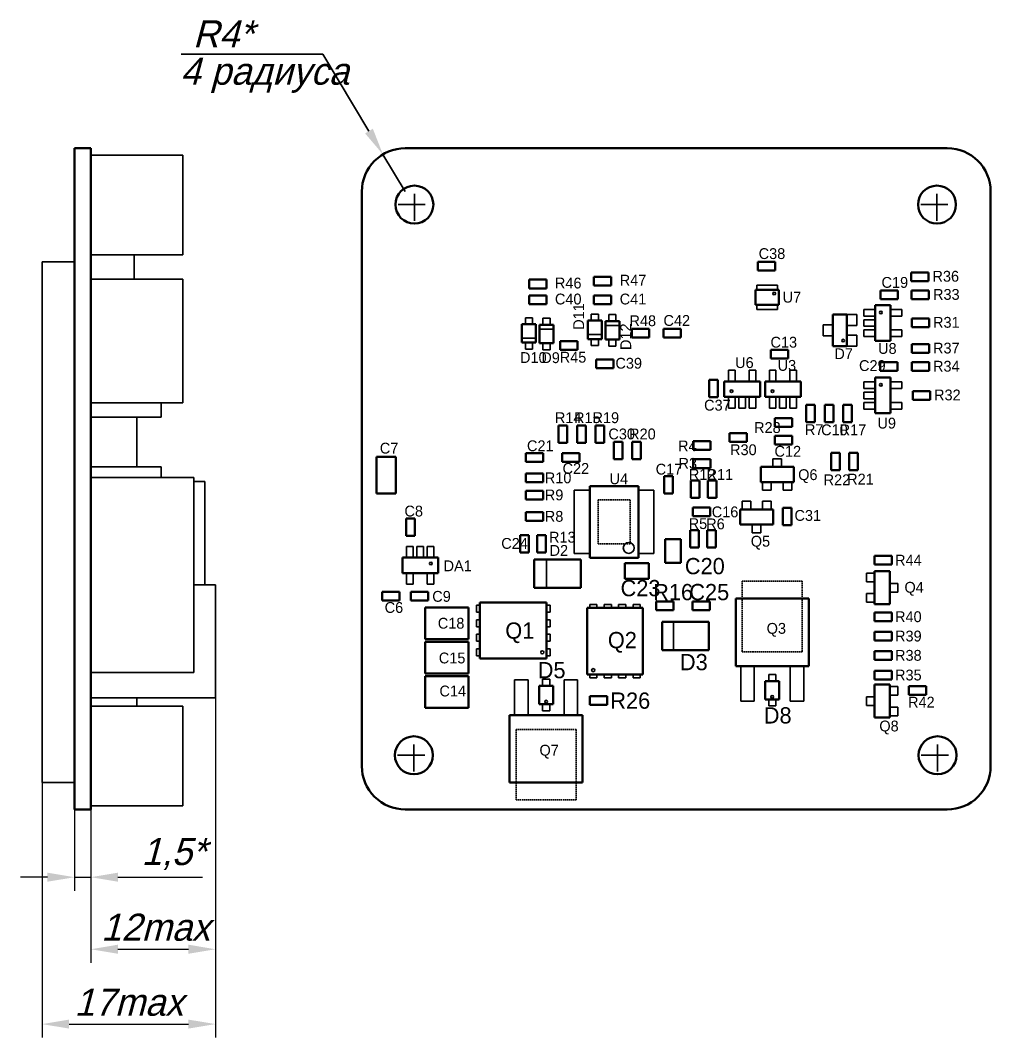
# Model space of a CAD drawing. Extents: x 23088 to 26685, y -1277 to -208.
# Drawn here: x 26051 to 26230, y -401.4 to -213.7 of the extents above; entities that cross this region are included whole.
import ezdxf

# ---------------------------------------------------------------- set-up
doc = ezdxf.new("R2010")
doc.units = 0
doc.header["$MEASUREMENT"] = 0
doc.linetypes.add('CNTR_ECKD_1', pattern=[7.5, 5, -1, 0.5, -1])
doc.linetypes.add('DASHED2', pattern=[0.375, 0.25, -0.125])
doc.layers.get('0').update_dxf_attribs({"linetype": 'CONTINUOUS', "lineweight": 50})
doc.layers.get('Defpoints').update_dxf_attribs({"color": 8, "linetype": 'CONTINUOUS'})
doc.layers.add('CENTER', color=2, linetype='CNTR_ECKD_1', lineweight=35)
doc.layers.add('DIM', color=1, linetype='CONTINUOUS', lineweight=35)
doc.layers.add('TEXT', color=1, linetype='CONTINUOUS')
doc.styles.add('ECKD', font='ec5cdwin.shx', dxfattribs={"oblique": 15})
doc.styles.get("Standard").update_dxf_attribs({"font": 'ec5cdwin.shx'})
doc.dimstyles.new('05', dxfattribs={"dimtxt": 5, "dimasz": 5, "dimexe": 2.5, "dimexo": 0, "dimgap": 1.5, "dimtad": 1, "dimtoh": 1, "dimlfac": 0.5, "dimtxsty": 'ECKD', "dimcen": -3, "dimdle": 1.25, "dimclrd": 256, "dimclre": 256, "dimclrt": 256, "dimaunit": 1, "dimadec": 0, "dimazin": 0, "dimtfac": 0.45, "dimtmove": 0, "dimatfit": 2, "dimfxl": 1, "dimtvp": 0.9, "dimtolj": 1, "dimtzin": 12, "dimarcsym": 1})
doc.dimstyles.new('05_STAR', dxfattribs={"dimtxt": 5, "dimasz": 5, "dimexe": 2.5, "dimexo": 0, "dimgap": 1.5, "dimtad": 1, "dimtoh": 1, "dimlfac": 0.5, "dimtxsty": 'ECKD', "dimcen": -3, "dimdle": 1.25, "dimclrd": 256, "dimclre": 256, "dimclrt": 256, "dimaunit": 1, "dimadec": 0, "dimazin": 0, "dimtfac": 0.45, "dimtmove": 0, "dimatfit": 2, "dimfxl": 1, "dimtvp": 0.9, "dimtolj": 1, "dimtzin": 12, "dimarcsym": 0})

# ---------------------------------------------------------------- blocks, each defined once
blk = doc.blocks.new('*D430')
at = {"layer": 'Defpoints', "color": 0, "transparency": 16777216}
for p in [(26087.05, -338.67), (26055.05, -354.34), (26087.05, -398.89)]:
    blk.add_point(p, dxfattribs=at)
at = {"layer": 'DIM', "lineweight": -2, "transparency": 16777216}
for p, q in [((26087.05, -338.67), (26087.05, -401.39)), ((26055.05, -354.34), (26055.05, -401.39)), ((26060.05, -398.89), (26082.05, -398.89))]:
    blk.add_line(p, q, dxfattribs=at)
at = {"layer": 'DIM', "transparency": 16777216}
for points in [[(26060.05, -398.06), (26060.05, -399.72), (26055.05, -398.89)], [(26082.05, -398.06), (26082.05, -399.72), (26087.05, -398.89)]]:
    blk.add_solid(points, dxfattribs=at)
at = {"layer": 'DIM', "transparency": 16777216, "insert": (26071.05, -394.89), "char_height": 5, "attachment_point": 5, "style": 'ECKD'}
blk.add_mtext('\\A1;17max', dxfattribs=at)
blk = doc.blocks.new('*D431')
at = {"layer": 'Defpoints', "color": 0, "transparency": 16777216}
for p in [(26061.05, -359.29), (26064.05, -359.29), (26064.05, -371.79)]:
    blk.add_point(p, dxfattribs=at)
at = {"layer": 'DIM', "lineweight": -2, "transparency": 16777216}
for p, q in [((26061.05, -359.29), (26061.05, -374.29)), ((26064.05, -359.29), (26064.05, -374.29)), ((26056.05, -371.79), (26051.05, -371.79)), ((26061.05, -371.79), (26064.05, -371.79)), ((26069.05, -371.79), (26084.64, -371.79))]:
    blk.add_line(p, q, dxfattribs=at)
at = {"layer": 'DIM', "transparency": 16777216}
for points in [[(26056.05, -370.95), (26056.05, -372.62), (26061.05, -371.79)], [(26069.05, -370.95), (26069.05, -372.62), (26064.05, -371.79)]]:
    blk.add_solid(points, dxfattribs=at)
at = {"layer": 'DIM', "transparency": 16777216, "insert": (26079.34, -367.52), "char_height": 5, "attachment_point": 5, "style": 'ECKD'}
blk.add_mtext('\\A1;1,5*', dxfattribs=at)
blk = doc.blocks.new('*D432')
at = {"layer": 'Defpoints', "color": 0, "transparency": 16777216}
for p in [(26087.05, -338.67), (26064.05, -359.29), (26087.05, -385.08)]:
    blk.add_point(p, dxfattribs=at)
at = {"layer": 'DIM', "lineweight": -2, "transparency": 16777216}
for p, q in [((26087.05, -338.67), (26087.05, -387.58)), ((26064.05, -359.29), (26064.05, -387.58)), ((26069.05, -385.08), (26082.05, -385.08))]:
    blk.add_line(p, q, dxfattribs=at)
at = {"layer": 'DIM', "transparency": 16777216}
for points in [[(26069.05, -384.24), (26069.05, -385.91), (26064.05, -385.08)], [(26082.05, -384.24), (26082.05, -385.91), (26087.05, -385.08)]]:
    blk.add_solid(points, dxfattribs=at)
at = {"layer": 'DIM', "transparency": 16777216, "insert": (26075.98, -381.05), "char_height": 5, "attachment_point": 5, "style": 'ECKD'}
blk.add_mtext('\\A1;12max', dxfattribs=at)

msp = doc.modelspace()

# ---------------------------------------------------------------- linework, layer by layer
at = {"color": 2}
for p, q in [((26061.046, -237.293), (26064.046, -237.293)), ((26061.046, -359.293), (26061.046, -237.293)), ((26064.046, -237.293), (26064.046, -359.293)), ((26222.033, -237.293), (26122.033, -237.293)), ((26114.033, -351.293), (26114.033, -245.293)), ((26230.03, -351.297), (26230.029, -245.29)), ((26187.064, -259.829), (26187.064, -258.229)), ((26190.264, -258.229), (26187.064, -258.229)), ((26190.264, -259.829), (26190.264, -258.229)), ((26190.264, -259.829), (26187.064, -259.829)), ((26215.383, -261.793), (26215.383, -260.193)), ((26218.583, -260.193), (26215.383, -260.193)), ((26218.583, -261.793), (26218.583, -260.193)), ((26144.899, -263.143), (26144.899, -261.543)), ((26148.099, -261.543), (26144.899, -261.543)), ((26148.099, -263.143), (26148.099, -261.543)), ((26156.851, -262.611), (26156.851, -261.011)), ((26160.051, -261.011), (26156.851, -261.011)), ((26160.051, -262.611), (26156.851, -262.611)), ((26160.051, -262.611), (26160.051, -261.011)), ((26218.583, -261.793), (26215.383, -261.793)), ((26148.099, -263.143), (26144.899, -263.143)), ((26144.899, -266.094), (26144.899, -264.494)), ((26148.099, -264.494), (26144.899, -264.494)), ((26148.099, -266.094), (26148.099, -264.494)), ((26156.847, -266.092), (26156.847, -264.492)), ((26160.047, -264.492), (26156.847, -264.492)), ((26160.047, -266.092), (26160.047, -264.492)), ((26186.662, -266.202), (26186.662, -263.402)), ((26190.962, -263.402), (26186.662, -263.402)), ((26190.962, -266.202), (26190.962, -263.402)), ((26209.731, -265.143), (26209.731, -263.543)), ((26212.931, -263.543), (26209.731, -263.543)), ((26212.931, -265.143), (26212.931, -263.543)), ((26215.433, -265.143), (26215.433, -263.543)), ((26218.633, -263.543), (26215.433, -263.543)), ((26218.633, -265.143), (26218.633, -263.543)), ((26148.099, -266.094), (26144.899, -266.094)), ((26160.047, -266.092), (26156.847, -266.092)), ((26190.962, -266.202), (26186.662, -266.202)), ((26208.72, -266.235), (26208.72, -272.839)), ((26211.574, -266.235), (26208.72, -266.235)), ((26212.931, -265.143), (26209.731, -265.143)), ((26211.574, -266.235), (26211.574, -272.839)), ((26218.633, -265.143), (26215.433, -265.143)), ((26200.929, -273.813), (26200.929, -267.973)), ((26203.529, -267.973), (26200.929, -267.973)), ((26203.529, -273.813), (26203.529, -267.973)), ((26146.152, -269.766), (26143.552, -269.766)), ((26143.552, -273.166), (26143.552, -269.766)), ((26146.152, -273.166), (26146.152, -269.766)), ((26146.152, -273.166), (26146.152, -269.766)), ((26149.399, -269.866), (26146.799, -269.866)), ((26146.799, -273.266), (26146.799, -269.866)), ((26146.799, -273.266), (26146.799, -269.866)), ((26149.399, -273.266), (26149.399, -269.866)), ((26158.316, -269.093), (26155.716, -269.093)), ((26155.716, -272.493), (26155.716, -269.093)), ((26158.316, -272.493), (26158.316, -269.093)), ((26158.316, -272.493), (26158.316, -269.093)), ((26161.563, -269.193), (26158.963, -269.193)), ((26158.963, -272.593), (26158.963, -269.193)), ((26158.963, -272.593), (26158.963, -269.193)), ((26161.563, -272.593), (26161.563, -269.193)), ((26215.483, -270.293), (26215.483, -268.693)), ((26218.683, -268.693), (26215.483, -268.693)), ((26218.683, -270.293), (26218.683, -268.693)), ((26163.813, -272.237), (26163.813, -270.637)), ((26167.013, -270.637), (26163.813, -270.637)), ((26167.013, -272.237), (26167.013, -270.637)), ((26169.681, -272.237), (26169.681, -270.637)), ((26172.881, -270.637), (26169.681, -270.637)), ((26172.881, -272.237), (26172.881, -270.637)), ((26218.683, -270.293), (26215.483, -270.293)), ((26146.152, -273.166), (26143.552, -273.166)), ((26149.399, -273.266), (26146.799, -273.266)), ((26150.621, -274.476), (26150.621, -272.876)), ((26153.821, -272.876), (26150.621, -272.876)), ((26153.821, -274.476), (26153.821, -272.876)), ((26158.316, -272.493), (26155.716, -272.493)), ((26161.563, -272.593), (26158.963, -272.593)), ((26167.013, -272.237), (26163.813, -272.237)), ((26172.881, -272.237), (26169.681, -272.237)), ((26203.529, -273.813), (26200.929, -273.813)), ((26211.574, -272.839), (26208.72, -272.839)), ((26215.483, -275.043), (26215.483, -273.443)), ((26218.683, -273.443), (26215.483, -273.443)), ((26218.683, -275.043), (26218.683, -273.443)), ((26153.821, -274.476), (26150.621, -274.476)), ((26189.475, -276.094), (26189.475, -274.494)), ((26192.676, -274.494), (26189.475, -274.494)), ((26192.676, -276.094), (26192.676, -274.494)), ((26218.683, -275.043), (26215.483, -275.043)), ((26157.285, -277.878), (26157.285, -276.278)), ((26160.485, -276.278), (26157.285, -276.278)), ((26160.485, -277.878), (26160.485, -276.278)), ((26192.676, -276.094), (26189.475, -276.094)), ((26209.631, -278.393), (26209.631, -276.793)), ((26212.831, -276.793), (26209.631, -276.793)), ((26212.831, -278.393), (26212.831, -276.793)), ((26215.483, -278.393), (26215.483, -276.793)), ((26218.683, -276.793), (26215.483, -276.793)), ((26218.683, -278.393), (26218.683, -276.793)), ((26160.485, -277.878), (26157.285, -277.878)), ((26208.72, -279.591), (26208.72, -286.196)), ((26211.574, -279.591), (26208.72, -279.591)), ((26212.831, -278.393), (26209.631, -278.393)), ((26211.574, -279.591), (26211.574, -286.196)), ((26218.683, -278.393), (26215.483, -278.393)), ((26178.133, -283.245), (26178.133, -280.045)), ((26178.133, -280.045), (26179.733, -280.045)), ((26179.733, -283.245), (26179.733, -280.045)), ((26180.881, -280.317), (26187.485, -280.317)), ((26180.881, -280.317), (26180.881, -283.17)), ((26187.485, -280.317), (26187.485, -283.17)), ((26188.416, -280.317), (26195.021, -280.317)), ((26188.416, -280.317), (26188.416, -283.17)), ((26195.021, -280.317), (26195.021, -283.17)), ((26178.133, -283.245), (26179.733, -283.245)), ((26180.881, -283.17), (26187.485, -283.17)), ((26188.416, -283.17), (26195.021, -283.17)), ((26215.675, -283.693), (26215.675, -282.093)), ((26218.875, -282.093), (26215.675, -282.093)), ((26218.875, -283.693), (26218.875, -282.093)), ((26196.018, -287.832), (26196.018, -284.632)), ((26196.018, -284.632), (26197.618, -284.632)), ((26197.618, -287.832), (26197.618, -284.632)), ((26199.429, -287.832), (26199.429, -284.632)), ((26199.429, -284.632), (26201.029, -284.632)), ((26201.029, -287.832), (26201.029, -284.632)), ((26202.846, -287.832), (26202.846, -284.632)), ((26202.846, -284.632), (26204.446, -284.632)), ((26204.446, -287.832), (26204.446, -284.632)), ((26218.875, -283.693), (26215.675, -283.693)), ((26190.238, -288.672), (26190.238, -287.072)), ((26193.438, -287.072), (26190.238, -287.072)), ((26193.438, -288.672), (26193.438, -287.072)), ((26211.574, -286.196), (26208.72, -286.196)), ((26150.335, -291.642), (26150.335, -288.442)), ((26150.335, -288.442), (26151.935, -288.442)), ((26151.935, -291.642), (26151.935, -288.442)), ((26153.742, -291.642), (26153.742, -288.442)), ((26153.742, -288.442), (26155.342, -288.442)), ((26155.342, -291.642), (26155.342, -288.442)), ((26157.149, -291.642), (26157.149, -288.442)), ((26157.149, -288.442), (26158.749, -288.442)), ((26158.749, -291.642), (26158.749, -288.442)), ((26193.438, -288.672), (26190.238, -288.672)), ((26196.018, -287.832), (26197.618, -287.832)), ((26199.429, -287.832), (26201.029, -287.832)), ((26202.846, -287.832), (26204.446, -287.832)), ((26181.835, -291.488), (26181.835, -289.888)), ((26185.035, -289.888), (26181.835, -289.888)), ((26185.035, -291.488), (26185.035, -289.888)), ((26190.238, -291.984), (26190.238, -290.384)), ((26193.438, -290.384), (26190.238, -290.384)), ((26193.438, -291.984), (26193.438, -290.384)), ((26150.335, -291.642), (26151.935, -291.642)), ((26153.742, -291.642), (26155.342, -291.642)), ((26157.149, -291.642), (26158.749, -291.642)), ((26160.496, -294.643), (26160.496, -291.443)), ((26160.496, -291.443), (26162.096, -291.443)), ((26162.096, -294.643), (26162.096, -291.443)), ((26163.903, -294.643), (26163.903, -291.443)), ((26163.903, -291.443), (26165.503, -291.443)), ((26165.503, -294.643), (26165.503, -291.443)), ((26175.182, -292.943), (26175.182, -291.343)), ((26178.382, -291.343), (26175.182, -291.343)), ((26178.382, -292.943), (26178.382, -291.343)), ((26185.035, -291.488), (26181.835, -291.488)), ((26193.438, -291.984), (26190.238, -291.984)), ((26116.733, -301.014), (26116.733, -294.214)), ((26120.333, -294.214), (26116.733, -294.214)), ((26120.333, -301.014), (26120.333, -294.214)), ((26144.293, -295.172), (26144.293, -293.572)), ((26147.493, -293.572), (26144.293, -293.572)), ((26147.493, -295.172), (26147.493, -293.572)), ((26150.973, -295.172), (26150.973, -293.572)), ((26154.173, -293.572), (26150.973, -293.572)), ((26154.173, -295.172), (26154.173, -293.572)), ((26160.496, -294.643), (26162.096, -294.643)), ((26163.903, -294.643), (26165.503, -294.643)), ((26178.382, -292.943), (26175.182, -292.943)), ((26200.585, -296.695), (26200.585, -293.495)), ((26200.585, -293.495), (26202.185, -293.495)), ((26202.185, -296.695), (26202.185, -293.495)), ((26203.933, -296.695), (26203.933, -293.495)), ((26203.933, -293.495), (26205.533, -293.495)), ((26205.533, -296.695), (26205.533, -293.495)), ((26147.493, -295.172), (26144.293, -295.172)), ((26154.173, -295.172), (26150.973, -295.172)), ((26175.182, -296.291), (26175.182, -294.691)), ((26178.382, -294.691), (26175.182, -294.691)), ((26178.382, -296.291), (26175.182, -296.291)), ((26178.382, -296.291), (26178.382, -294.691)), ((26187.617, -296.091), (26193.697, -296.091)), ((26187.617, -298.891), (26187.617, -296.091)), ((26193.697, -298.891), (26193.697, -296.091)), ((26144.293, -298.923), (26144.293, -297.323)), ((26147.493, -297.323), (26144.293, -297.323)), ((26147.493, -298.923), (26147.493, -297.323)), ((26169.825, -301.006), (26169.825, -297.806)), ((26169.825, -297.806), (26171.425, -297.806)), ((26171.425, -301.006), (26171.425, -297.806)), ((26200.585, -296.695), (26202.185, -296.695)), ((26203.933, -296.695), (26205.533, -296.695)), ((26147.493, -298.923), (26144.293, -298.923)), ((26156.066, -312.843), (26156.066, -299.643)), ((26165.066, -299.643), (26156.066, -299.643)), ((26165.066, -312.843), (26165.066, -299.643)), ((26174.719, -301.808), (26174.719, -298.608)), ((26174.719, -298.608), (26176.319, -298.608)), ((26176.319, -301.808), (26176.319, -298.608)), ((26177.87, -301.808), (26177.87, -298.608)), ((26177.87, -298.608), (26179.47, -298.608)), ((26179.47, -301.808), (26179.47, -298.608)), ((26187.617, -298.891), (26193.697, -298.891)), ((26120.333, -301.014), (26116.733, -301.014)), ((26144.293, -302.076), (26144.293, -300.476)), ((26147.493, -300.476), (26144.293, -300.476)), ((26147.493, -302.076), (26144.293, -302.076)), ((26147.493, -302.076), (26147.493, -300.476)), ((26169.825, -301.006), (26171.425, -301.006)), ((26174.719, -301.808), (26176.319, -301.808)), ((26177.87, -301.808), (26179.47, -301.808)), ((26175.086, -305.202), (26175.086, -303.602)), ((26178.286, -303.602), (26175.086, -303.602)), ((26178.286, -305.202), (26178.286, -303.602)), ((26189.903, -303.926), (26183.823, -303.926)), ((26183.823, -303.926), (26183.823, -306.726)), ((26189.903, -303.926), (26189.903, -306.726)), ((26191.684, -306.836), (26191.684, -303.636)), ((26191.684, -303.636), (26193.284, -303.636)), ((26193.284, -306.836), (26193.284, -303.636)), ((26122.193, -308.778), (26122.193, -305.578)), ((26122.193, -305.578), (26123.793, -305.578)), ((26123.793, -308.778), (26123.793, -305.578)), ((26144.293, -306.029), (26144.293, -304.429)), ((26147.493, -304.429), (26144.293, -304.429)), ((26147.493, -306.029), (26147.493, -304.429)), ((26178.286, -305.202), (26175.086, -305.202)), ((26147.493, -306.029), (26144.293, -306.029)), ((26174.583, -310.956), (26174.583, -307.756)), ((26174.583, -307.756), (26176.183, -307.756)), ((26176.183, -310.956), (26176.183, -307.756)), ((26177.734, -310.956), (26177.734, -307.756)), ((26177.734, -307.756), (26179.334, -307.756)), ((26179.334, -310.956), (26179.334, -307.756)), ((26189.903, -306.726), (26183.823, -306.726)), ((26191.684, -306.836), (26193.284, -306.836)), ((26122.193, -308.778), (26123.793, -308.778)), ((26143.233, -311.892), (26143.233, -308.692)), ((26143.233, -308.692), (26144.833, -308.692)), ((26144.833, -311.892), (26144.833, -308.692)), ((26146.384, -311.892), (26146.384, -308.692)), ((26146.384, -308.692), (26147.984, -308.692)), ((26147.984, -311.892), (26147.984, -308.692)), ((26169.98, -313.795), (26169.98, -309.395)), ((26172.88, -309.395), (26169.98, -309.395)), ((26172.88, -313.795), (26172.88, -309.395)), ((26174.583, -310.956), (26176.183, -310.956)), ((26177.734, -310.956), (26179.334, -310.956)), ((26128.112, -312.829), (26121.508, -312.829)), ((26121.508, -315.683), (26121.508, -312.829)), ((26128.112, -315.683), (26128.112, -312.829)), ((26143.233, -311.892), (26144.833, -311.892)), ((26145.817, -318.393), (26145.817, -313.193)), ((26154.457, -313.193), (26145.817, -313.193)), ((26146.384, -311.892), (26147.984, -311.892)), ((26154.457, -318.393), (26154.457, -313.193)), ((26165.066, -312.843), (26156.066, -312.843)), ((26208.579, -314.093), (26208.579, -312.493)), ((26211.779, -312.493), (26208.579, -312.493)), ((26211.779, -314.093), (26211.779, -312.493)), ((26166.975, -313.843), (26162.575, -313.843)), ((26162.575, -316.743), (26162.575, -313.843)), ((26166.975, -316.743), (26166.975, -313.843)), ((26172.88, -313.795), (26169.98, -313.795)), ((26211.779, -314.093), (26208.579, -314.093)), ((26128.112, -315.683), (26121.508, -315.683)), ((26166.975, -316.743), (26162.575, -316.743)), ((26208.633, -315.333), (26208.633, -321.413)), ((26208.633, -315.333), (26211.433, -315.333)), ((26211.433, -315.333), (26211.433, -321.413)), ((26154.457, -318.393), (26145.817, -318.393)), ((26117.785, -320.753), (26117.785, -319.153)), ((26120.985, -319.153), (26117.785, -319.153)), ((26120.985, -320.753), (26117.785, -320.753)), ((26120.985, -320.753), (26120.985, -319.153)), ((26123.062, -320.753), (26123.062, -319.153)), ((26126.262, -319.153), (26123.062, -319.153)), ((26126.262, -320.753), (26123.062, -320.753)), ((26126.262, -320.753), (26126.262, -319.153)), ((26168.345, -322.547), (26168.345, -320.947)), ((26171.545, -320.947), (26168.345, -320.947)), ((26171.545, -322.547), (26171.545, -320.947)), ((26175.013, -322.547), (26175.013, -320.947)), ((26178.213, -320.947), (26175.013, -320.947)), ((26178.213, -322.547), (26178.213, -320.947)), ((26183.012, -332.823), (26183.012, -320.383)), ((26196.472, -320.383), (26183.012, -320.383)), ((26196.472, -332.823), (26196.472, -320.383)), ((26125.719, -327.855), (26125.719, -322.055)), ((26133.719, -322.055), (26125.719, -322.055)), ((26125.719, -327.855), (26125.719, -322.055)), ((26133.719, -327.855), (26133.719, -322.055)), ((26133.719, -327.855), (26133.719, -322.055)), ((26148.118, -321.126), (26135.818, -321.126)), ((26135.818, -331.426), (26135.818, -321.126)), ((26148.118, -331.426), (26148.118, -321.126)), ((26155.586, -334.396), (26155.586, -322.096)), ((26165.886, -322.096), (26155.586, -322.096)), ((26165.886, -334.396), (26165.886, -322.096)), ((26171.545, -322.547), (26168.345, -322.547)), ((26178.213, -322.547), (26175.013, -322.547)), ((26208.633, -321.413), (26211.433, -321.413)), ((26178.054, -324.693), (26169.414, -324.693)), ((26169.414, -329.893), (26169.414, -324.693)), ((26175.206, -324.693), (26172.534, -324.693)), ((26178.054, -329.893), (26178.054, -324.693)), ((26208.579, -324.527), (26208.579, -322.927)), ((26211.779, -322.927), (26208.579, -322.927)), ((26211.779, -324.527), (26208.579, -324.527)), ((26211.779, -324.527), (26211.779, -322.927)), ((26208.579, -328.093), (26208.579, -326.493)), ((26211.779, -326.493), (26208.579, -326.493)), ((26211.779, -328.093), (26211.779, -326.493)), ((26133.719, -327.855), (26125.719, -327.855)), ((26133.719, -327.855), (26125.719, -327.855)), ((26125.719, -334.191), (26125.719, -328.391)), ((26133.719, -328.391), (26125.719, -328.391)), ((26125.719, -334.191), (26125.719, -328.391)), ((26133.719, -328.391), (26125.719, -328.391)), ((26133.719, -334.191), (26133.719, -328.391)), ((26133.719, -334.191), (26133.719, -328.391)), ((26211.779, -328.093), (26208.579, -328.093)), ((26178.054, -329.893), (26169.414, -329.893)), ((26208.579, -331.654), (26208.579, -330.054)), ((26211.779, -330.054), (26208.579, -330.054)), ((26211.779, -331.654), (26211.779, -330.054)), ((26148.118, -331.426), (26135.818, -331.426)), ((26211.779, -331.654), (26208.579, -331.654)), ((26196.472, -332.823), (26183.012, -332.823)), ((26208.579, -335.291), (26208.579, -333.691)), ((26211.779, -333.691), (26208.579, -333.691)), ((26211.779, -335.291), (26211.779, -333.691)), ((26133.719, -334.191), (26125.719, -334.191)), ((26133.719, -334.191), (26125.719, -334.191)), ((26125.719, -340.527), (26125.719, -334.727)), ((26133.719, -334.727), (26125.719, -334.727)), ((26125.719, -340.527), (26125.719, -334.727)), ((26133.719, -334.727), (26125.719, -334.727)), ((26133.719, -340.527), (26133.719, -334.727)), ((26133.719, -340.527), (26133.719, -334.727)), ((26165.886, -334.396), (26155.586, -334.396)), ((26188.442, -338.993), (26188.442, -335.593)), ((26191.042, -335.593), (26188.442, -335.593)), ((26191.042, -338.993), (26191.042, -335.593)), ((26211.779, -335.291), (26208.579, -335.291)), ((26146.733, -339.875), (26146.733, -336.475)), ((26149.333, -336.475), (26146.733, -336.475)), ((26146.733, -339.295), (26146.733, -337.655)), ((26149.333, -339.875), (26149.333, -336.475)), ((26149.333, -339.295), (26149.333, -337.655)), ((26191.042, -338.413), (26191.042, -336.773)), ((26211.433, -336.253), (26208.633, -336.253)), ((26208.633, -342.333), (26208.633, -336.253)), ((26211.433, -342.333), (26211.433, -336.253)), ((26214.945, -338.161), (26214.945, -336.561)), ((26218.145, -336.561), (26214.945, -336.561)), ((26218.145, -338.161), (26218.145, -336.561)), ((26156.071, -339.995), (26156.071, -338.395)), ((26159.271, -338.395), (26156.071, -338.395)), ((26159.271, -339.995), (26159.271, -338.395)), ((26191.042, -338.993), (26188.442, -338.993)), ((26218.145, -338.161), (26214.945, -338.161)), ((26133.719, -340.527), (26125.719, -340.527)), ((26133.719, -340.527), (26125.719, -340.527)), ((26149.333, -339.875), (26146.733, -339.875)), ((26159.271, -339.995), (26156.071, -339.995)), ((26141.303, -354.337), (26141.303, -341.897)), ((26154.763, -341.897), (26141.303, -341.897)), ((26154.763, -354.337), (26154.763, -341.897)), ((26211.433, -342.333), (26208.633, -342.333)), ((26154.763, -354.337), (26141.303, -354.337)), ((26064.046, -359.293), (26061.046, -359.293)), ((26222.033, -359.293), (26122.033, -359.293))]:
    msp.add_line(p, q, dxfattribs=at)
for centre in [(26123.735, -247.693), (26220.131, -247.693), (26123.633, -349.293), (26220.233, -349.293)]:
    msp.add_circle(centre, 3.5, dxfattribs=at)
for centre, radius, start, end in [((26122.033, -245.293), 8, 89.99935, 179.99999), ((26222.033, -245.29), 7.997, 0.00109, 89.99869), ((26122.033, -351.293), 8, 180, 270.00091), ((26222.033, -351.297), 7.997, 269.99957, 0.00003)]:
    msp.add_arc(centre, radius, start, end, dxfattribs=at)
at = {"layer": 'CENTER', "color": 2}
for p, q in [((26123.735, -250.693), (26123.735, -244.693)), ((26220.131, -250.693), (26220.131, -244.693)), ((26120.735, -247.693), (26126.735, -247.693)), ((26217.131, -247.693), (26223.131, -247.693)), ((26123.633, -352.293), (26123.633, -346.293)), ((26220.233, -352.293), (26220.233, -346.293)), ((26120.633, -349.293), (26126.633, -349.293)), ((26217.233, -349.293), (26223.233, -349.293))]:
    msp.add_line(p, q, dxfattribs=at)
at = {"layer": 'DIM', "color": 2}
for p, q in [((26106.853, -219.924), (26080.727, -219.924)), ((26115.358, -234.138), (26106.853, -219.924)), ((26064.046, -238.593), (26081.046, -238.593)), ((26081.046, -238.593), (26081.046, -256.993)), ((26122.033, -245.293), (26117.925, -238.428)), ((26081.046, -256.993), (26064.046, -256.993)), ((26072.046, -256.993), (26072.046, -261.457)), ((26055.046, -354.337), (26055.046, -258.229)), ((26055.046, -258.229), (26061.046, -258.229)), ((26064.046, -261.457), (26081.046, -261.457)), ((26081.046, -261.457), (26081.046, -284.293)), ((26186.909, -263.402), (26186.909, -262.552)), ((26186.909, -262.552), (26190.715, -262.552)), ((26190.715, -262.552), (26190.715, -263.402)), ((26186.909, -266.202), (26186.909, -267.052)), ((26190.715, -267.052), (26190.715, -266.202)), ((26156.363, -269.093), (26156.363, -267.89)), ((26156.363, -267.89), (26157.67, -267.89)), ((26157.67, -267.89), (26157.67, -269.093)), ((26159.61, -269.193), (26159.61, -267.99)), ((26159.61, -267.99), (26160.917, -267.99)), ((26160.917, -267.99), (26160.917, -269.193)), ((26186.909, -267.052), (26190.715, -267.052)), ((26205.332, -267.99), (26203.529, -267.99)), ((26205.332, -269.997), (26205.332, -267.99)), ((26206.653, -268.249), (26206.653, -267.025)), ((26206.653, -267.025), (26208.72, -267.025)), ((26208.72, -268.249), (26206.653, -268.249)), ((26211.574, -267.025), (26213.641, -267.025)), ((26213.641, -268.249), (26211.574, -268.249)), ((26213.641, -267.025), (26213.641, -268.249)), ((26144.199, -269.766), (26144.199, -268.563)), ((26144.199, -268.563), (26145.505, -268.563)), ((26145.505, -268.563), (26145.505, -269.766)), ((26147.446, -269.866), (26147.446, -268.663)), ((26147.446, -268.663), (26148.752, -268.663)), ((26148.752, -268.663), (26148.752, -269.866)), ((26158.963, -270.03), (26161.563, -270.03)), ((26200.929, -269.89), (26199.126, -269.89)), ((26199.126, -269.89), (26199.126, -271.897)), ((26203.529, -269.997), (26205.332, -269.997)), ((26206.653, -270.149), (26206.653, -268.925)), ((26206.653, -268.925), (26208.72, -268.925)), ((26208.72, -270.149), (26206.653, -270.149)), ((26146.799, -270.703), (26149.399, -270.703)), ((26155.716, -271.657), (26158.316, -271.657)), ((26199.126, -271.897), (26200.929, -271.897)), ((26205.332, -271.79), (26203.529, -271.79)), ((26205.332, -273.813), (26205.332, -271.79)), ((26206.653, -272.049), (26206.653, -270.825)), ((26206.653, -270.825), (26208.72, -270.825)), ((26208.72, -272.049), (26206.653, -272.049)), ((26211.574, -270.825), (26213.641, -270.825)), ((26213.641, -272.049), (26211.574, -272.049)), ((26213.641, -270.825), (26213.641, -272.049)), ((26143.552, -272.33), (26146.152, -272.33)), ((26144.199, -273.166), (26144.199, -274.37)), ((26145.505, -274.37), (26145.505, -273.166)), ((26147.446, -273.266), (26147.446, -274.47)), ((26148.752, -274.47), (26148.752, -273.266)), ((26156.363, -272.493), (26156.363, -273.697)), ((26156.363, -273.697), (26157.67, -273.697)), ((26157.67, -273.697), (26157.67, -272.493)), ((26159.61, -272.593), (26159.61, -273.797)), ((26159.61, -273.797), (26160.917, -273.797)), ((26160.917, -273.797), (26160.917, -272.593)), ((26203.529, -273.813), (26205.332, -273.813)), ((26144.199, -274.37), (26145.505, -274.37)), ((26147.446, -274.47), (26148.752, -274.47)), ((26181.671, -280.317), (26181.671, -278.249)), ((26181.671, -278.249), (26182.895, -278.249)), ((26182.895, -278.249), (26182.895, -280.317)), ((26185.471, -280.317), (26185.471, -278.249)), ((26185.471, -278.249), (26186.695, -278.249)), ((26186.695, -278.249), (26186.695, -280.317)), ((26189.206, -280.317), (26189.206, -278.249)), ((26189.206, -278.249), (26190.431, -278.249)), ((26190.431, -278.249), (26190.431, -280.317)), ((26193.006, -280.317), (26193.006, -278.249)), ((26193.006, -278.249), (26194.231, -278.249)), ((26194.231, -278.249), (26194.231, -280.317)), ((26206.653, -281.606), (26206.653, -280.381)), ((26206.653, -280.381), (26208.72, -280.381)), ((26211.574, -280.381), (26213.641, -280.381)), ((26213.641, -280.381), (26213.641, -281.606)), ((26181.671, -285.237), (26181.671, -283.17)), ((26182.895, -283.17), (26182.895, -285.237)), ((26183.571, -285.237), (26183.571, -283.17)), ((26184.795, -283.17), (26184.795, -285.237)), ((26185.471, -285.237), (26185.471, -283.17)), ((26186.695, -283.17), (26186.695, -285.237)), ((26189.206, -285.237), (26189.206, -283.17)), ((26190.431, -283.17), (26190.431, -285.237)), ((26191.106, -285.237), (26191.106, -283.17)), ((26192.331, -283.17), (26192.331, -285.237)), ((26193.006, -285.237), (26193.006, -283.17)), ((26194.231, -283.17), (26194.231, -285.237)), ((26208.72, -281.606), (26206.653, -281.606)), ((26206.653, -283.506), (26206.653, -282.281)), ((26206.653, -282.281), (26208.72, -282.281)), ((26213.641, -281.606), (26211.574, -281.606)), ((26081.046, -284.293), (26064.046, -284.293)), ((26077.046, -286.883), (26077.046, -284.293)), ((26182.895, -285.237), (26181.671, -285.237)), ((26184.795, -285.237), (26183.571, -285.237)), ((26186.695, -285.237), (26185.471, -285.237)), ((26190.431, -285.237), (26189.206, -285.237)), ((26192.331, -285.237), (26191.106, -285.237)), ((26194.231, -285.237), (26193.006, -285.237)), ((26208.72, -283.506), (26206.653, -283.506)), ((26206.653, -285.406), (26206.653, -284.181)), ((26206.653, -284.181), (26208.72, -284.181)), ((26211.574, -284.181), (26213.641, -284.181)), ((26213.641, -284.181), (26213.641, -285.406)), ((26064.046, -286.883), (26077.046, -286.883)), ((26064.046, -286.883), (26077.046, -286.883)), ((26072.546, -286.883), (26072.546, -296.093)), ((26208.72, -285.406), (26206.653, -285.406)), ((26213.641, -285.406), (26211.574, -285.406)), ((26191.457, -294.591), (26189.857, -294.591)), ((26189.857, -294.591), (26189.857, -296.091)), ((26191.457, -296.091), (26191.457, -294.591)), ((26064.046, -296.093), (26077.046, -296.093)), ((26077.046, -296.093), (26077.046, -298.053)), ((26083.046, -298.053), (26064.046, -298.053)), ((26083.046, -334.013), (26083.046, -298.053)), ((26083.046, -298.793), (26085.046, -298.793)), ((26085.046, -298.793), (26085.046, -317.867)), ((26187.957, -300.391), (26187.957, -298.891)), ((26189.557, -298.891), (26189.557, -300.391)), ((26191.757, -300.391), (26191.757, -298.891)), ((26193.357, -298.891), (26193.357, -300.391)), ((26156.066, -300.393), (26153.216, -300.393)), ((26153.216, -300.393), (26153.216, -312.093)), ((26165.066, -300.393), (26167.916, -300.393)), ((26167.916, -300.393), (26167.916, -312.093)), ((26189.557, -300.391), (26187.957, -300.391)), ((26193.357, -300.391), (26191.757, -300.391)), ((26184.163, -303.926), (26184.163, -302.426)), ((26184.163, -302.426), (26185.763, -302.426)), ((26185.763, -302.426), (26185.763, -303.926)), ((26187.963, -303.926), (26187.963, -302.426)), ((26187.963, -302.426), (26189.563, -302.426)), ((26189.563, -302.426), (26189.563, -303.926)), ((26186.063, -306.726), (26186.063, -308.226)), ((26187.663, -308.226), (26187.663, -306.726)), ((26186.063, -308.226), (26187.663, -308.226)), ((26122.298, -312.829), (26122.298, -310.762)), ((26122.298, -310.762), (26123.522, -310.762)), ((26123.522, -310.762), (26123.522, -312.829)), ((26124.198, -312.829), (26124.198, -310.762)), ((26124.198, -310.762), (26125.422, -310.762)), ((26125.422, -310.762), (26125.422, -312.829)), ((26126.098, -312.829), (26126.098, -310.762)), ((26126.098, -310.762), (26127.322, -310.762)), ((26127.322, -310.762), (26127.322, -312.829)), ((26148.123, -318.393), (26148.123, -313.193)), ((26153.216, -312.093), (26156.066, -312.093)), ((26167.916, -312.093), (26165.066, -312.093)), ((26085.046, -317.867), (26085.046, -317.186)), ((26122.298, -317.75), (26122.298, -315.683)), ((26123.522, -315.683), (26123.522, -317.75)), ((26126.098, -317.75), (26126.098, -315.683)), ((26127.322, -315.683), (26127.322, -317.75)), ((26207.133, -317.273), (26207.133, -315.673)), ((26207.133, -315.673), (26208.633, -315.673)), ((26083.046, -317.867), (26087.046, -317.867)), ((26087.046, -317.867), (26087.046, -338.667)), ((26123.522, -317.75), (26122.298, -317.75)), ((26127.322, -317.75), (26126.098, -317.75)), ((26208.633, -317.273), (26207.133, -317.273)), ((26212.933, -317.573), (26211.433, -317.573)), ((26212.933, -319.173), (26212.933, -317.573)), ((26207.133, -321.073), (26207.133, -319.473)), ((26207.133, -319.473), (26208.633, -319.473)), ((26211.433, -319.173), (26212.933, -319.173)), ((26135.818, -321.613), (26135.18, -321.613)), ((26135.18, -321.613), (26135.18, -322.913)), ((26148.118, -321.613), (26148.756, -321.613)), ((26148.756, -321.613), (26148.756, -322.913)), ((26157.373, -321.458), (26156.073, -321.458)), ((26156.073, -321.458), (26156.073, -322.096)), ((26157.373, -322.096), (26157.373, -321.458)), ((26160.065, -321.458), (26158.765, -321.458)), ((26158.765, -321.458), (26158.765, -322.096)), ((26160.065, -322.096), (26160.065, -321.458)), ((26162.707, -321.458), (26161.407, -321.458)), ((26161.407, -321.458), (26161.407, -322.096)), ((26162.707, -322.096), (26162.707, -321.458)), ((26165.399, -321.458), (26164.099, -321.458)), ((26164.099, -321.458), (26164.099, -322.096)), ((26165.399, -322.096), (26165.399, -321.458)), ((26208.633, -321.073), (26207.133, -321.073)), ((26135.18, -322.913), (26135.818, -322.913)), ((26135.818, -324.305), (26135.18, -324.305)), ((26135.18, -324.305), (26135.18, -325.605)), ((26148.756, -322.913), (26148.118, -322.913)), ((26148.118, -324.305), (26148.756, -324.305)), ((26148.756, -324.305), (26148.756, -325.605)), ((26171.507, -329.893), (26171.507, -324.693)), ((26135.18, -325.605), (26135.818, -325.605)), ((26148.756, -325.605), (26148.118, -325.605)), ((26135.818, -326.947), (26135.18, -326.947)), ((26135.18, -326.947), (26135.18, -328.247)), ((26135.18, -328.247), (26135.818, -328.247)), ((26148.118, -326.947), (26148.756, -326.947)), ((26148.756, -328.247), (26148.118, -328.247)), ((26148.756, -326.947), (26148.756, -328.247)), ((26135.818, -329.639), (26135.18, -329.639)), ((26135.18, -329.639), (26135.18, -330.939)), ((26148.118, -329.639), (26148.756, -329.639)), ((26148.756, -329.639), (26148.756, -330.939)), ((26135.18, -330.939), (26135.818, -330.939)), ((26148.756, -330.939), (26148.118, -330.939)), ((26064.046, -334.013), (26083.046, -334.013)), ((26183.932, -332.823), (26183.932, -339.328)), ((26186.432, -339.328), (26186.432, -332.823)), ((26193.052, -332.823), (26193.052, -339.328)), ((26195.552, -339.328), (26195.552, -332.823)), ((26142.223, -341.897), (26142.223, -335.392)), ((26142.223, -335.392), (26144.723, -335.392)), ((26144.723, -335.392), (26144.723, -341.897)), ((26147.38, -336.475), (26147.38, -335.272)), ((26147.38, -335.272), (26148.686, -335.272)), ((26148.686, -335.272), (26148.686, -336.475)), ((26151.343, -341.897), (26151.343, -335.392)), ((26151.343, -335.392), (26153.843, -335.392)), ((26153.843, -335.392), (26153.843, -341.897)), ((26156.073, -335.034), (26156.073, -334.396)), ((26157.373, -335.034), (26156.073, -335.034)), ((26157.373, -334.396), (26157.373, -335.034)), ((26158.765, -335.034), (26158.765, -334.396)), ((26160.065, -335.034), (26158.765, -335.034)), ((26160.065, -334.396), (26160.065, -335.034)), ((26161.407, -335.034), (26161.407, -334.396)), ((26162.707, -335.034), (26161.407, -335.034)), ((26162.707, -334.396), (26162.707, -335.034)), ((26164.099, -335.034), (26164.099, -334.396)), ((26165.399, -335.034), (26164.099, -335.034)), ((26165.399, -334.396), (26165.399, -335.034)), ((26189.089, -335.593), (26189.089, -334.39)), ((26189.089, -334.39), (26190.396, -334.39)), ((26190.396, -334.39), (26190.396, -335.593)), ((26211.433, -336.593), (26212.933, -336.593)), ((26212.933, -336.593), (26212.933, -338.193)), ((26064.046, -338.667), (26087.046, -338.667)), ((26072.546, -338.667), (26072.546, -340.231)), ((26183.932, -339.328), (26186.432, -339.328)), ((26189.089, -338.993), (26189.089, -340.197)), ((26190.396, -340.197), (26190.396, -338.993)), ((26193.052, -339.328), (26195.552, -339.328)), ((26208.633, -338.493), (26207.133, -338.493)), ((26207.133, -338.493), (26207.133, -340.093)), ((26212.933, -338.193), (26211.433, -338.193)), ((26064.046, -340.231), (26081.046, -340.231)), ((26081.046, -340.231), (26081.046, -358.631)), ((26147.38, -339.875), (26147.38, -341.078)), ((26147.38, -341.078), (26148.686, -341.078)), ((26148.686, -341.078), (26148.686, -339.875)), ((26189.089, -340.197), (26190.396, -340.197)), ((26207.133, -340.093), (26208.633, -340.093)), ((26211.433, -340.393), (26212.933, -340.393)), ((26212.933, -340.393), (26212.933, -341.993)), ((26212.933, -341.993), (26211.433, -341.993)), ((26061.046, -354.337), (26055.046, -354.337)), ((26081.046, -358.631), (26064.046, -358.631))]:
    msp.add_line(p, q, dxfattribs=at)
at = {"layer": 'DIM', "color": 2, "linetype": 'DASHED2'}
for p, q in [((26157.623, -302.18), (26163.509, -302.18)), ((26157.623, -310.307), (26157.623, -302.18)), ((26163.509, -302.18), (26163.509, -310.307)), ((26163.509, -310.307), (26157.623, -310.307)), ((26184.192, -317.178), (26184.192, -330.178)), ((26195.292, -317.178), (26184.192, -317.178)), ((26195.292, -330.178), (26195.292, -317.178)), ((26184.192, -330.178), (26195.292, -330.178)), ((26142.483, -357.542), (26142.483, -344.542)), ((26142.483, -344.542), (26153.583, -344.542)), ((26153.583, -344.542), (26153.583, -357.542)), ((26153.583, -357.542), (26142.483, -357.542))]:
    msp.add_line(p, q, dxfattribs=at)
at = {"layer": 'DIM', "color": 2}
for centre, radius in [((26147.32, -330.289), 0.291), ((26156.723, -333.598), 0.291), ((26148.033, -339.4), 0.25), ((26189.742, -338.518), 0.25)]:
    msp.add_circle(centre, radius, dxfattribs=at)
for centre, radius, start, end in [((26190.112, -264.107), 0.25, 90, 270), ((26190.112, -264.107), 0.25, 270, 90), ((26209.794, -267.587), 0.25, 0, 180), ((26209.794, -267.587), 0.25, 180, 0), ((26202.809, -272.793), 0.25, 0, 180), ((26202.809, -272.793), 0.25, 180, 0), ((26209.794, -280.943), 0.25, 0, 180), ((26209.794, -280.943), 0.25, 180, 0), ((26182.233, -282.097), 0.25, 90, 270), ((26182.233, -282.097), 0.25, 270, 90), ((26189.769, -282.097), 0.25, 90, 270), ((26189.769, -282.097), 0.25, 270, 90), ((26163.266, -311.043), 1, 0, 180), ((26163.266, -311.043), 1, 180, 0), ((26126.76, -313.903), 0.25, 90, 270), ((26126.76, -313.903), 0.25, 270, 90)]:
    msp.add_arc(centre, radius, start, end, dxfattribs=at)
msp.add_solid([(26116.073, -233.71), (26114.643, -234.566), (26117.925, -238.428)], dxfattribs=at)

# ---------------------------------------------------------------- texts
at = {"layer": 'DIM', "color": 2, "text_generation_flag": 6}
for s, p in [('C38', (26187.235, -257.737)), ('R36', (26219.297, -261.916)), ('C19', (26209.902, -263.051)), ('U7', (26191.656, -265.782)), ('R33', (26219.397, -265.266)), ('R48', (26163.405, -270.123)), ('C42', (26169.677, -270.074)), ('R31', (26219.397, -270.416)), ('C13', (26189.421, -274.082)), ('U8', (26209.262, -275.236)), ('R37', (26219.397, -275.166)), ('U6', (26182.895, -277.847)), ('D7', (26201.198, -276.208)), ('U3', (26190.735, -278.362)), ('C29', (26205.75, -278.399)), ('R34', (26219.397, -278.516)), ('R32', (26219.589, -283.816)), ('C37', (26177.169, -285.702)), ('U9', (26209.147, -289.016)), ('R28', (26186.388, -289.827)), ('R7', (26195.77, -290.21)), ('C10', (26198.756, -290.251)), ('R17', (26202.173, -290.251)), ('C21', (26144.5, -293.195)), ('R4', (26172.375, -293.228)), ('R30', (26181.959, -293.923)), ('C12', (26190.158, -294.206)), ('R3', (26172.454, -296.439)), ('C22', (26151.062, -297.372)), ('R12', (26174.363, -298.485)), ('R11', (26177.627, -298.485)), ('Q6', (26194.525, -298.521)), ('R10', (26147.789, -299.106)), ('U4', (26159.729, -299.285)), ('R22', (26199.217, -299.471)), ('R21', (26203.565, -299.344)), ('R9', (26147.789, -302.259)), ('C16', (26178.581, -305.385)), ('C31', (26193.841, -306.044)), ('R8', (26147.789, -306.211)), ('R5', (26174.322, -307.552)), ('R6', (26177.559, -307.598)), ('Q5', (26185.781, -310.804)), ('DA1', (26129.119, -315.344)), ('R44', (26212.393, -314.294)), ('C9', (26127.029, -320.976)), ('Q4', (26214.129, -319.302)), ('C6', (26118.245, -323.025)), ('R40', (26212.393, -324.727)), ('C18', (26128.046, -325.933)), ('Q3', (26188.713, -326.88)), ('R39', (26212.393, -328.294)), ('C15', (26128.233, -332.343)), ('R38', (26212.393, -331.855)), ('R35', (26212.393, -335.492)), ('C14', (26128.352, -338.438)), ('R42', (26214.792, -340.488)), ('Q8', (26209.497, -344.894)), ('Q7', (26146.8, -349.359))]:
    msp.add_text(s, height=2, rotation=180, dxfattribs=at).set_placement(p)
at = {"layer": 'DIM', "color": 2}
for s, height, p in [('R47', 2, (26161.605, -262.636)), ('R46', 2, (26149.653, -263.169)), ('C40', 2, (26149.653, -266.119)), ('C41', 2, (26161.602, -266.118)), ('D10', 2, (26143.22, -276.915)), ('D9', 2, (26147.145, -276.937)), ('R45', 2, (26150.537, -276.852)), ('C39', 2, (26160.812, -277.963)), ('R14', 2, (26149.651, -288.015)), ('R15', 2, (26153.18, -288.01)), ('R19', 2, (26156.587, -288.01)), ('C30', 2, (26159.514, -291.009)), ('R20', 2, (26163.34, -291.011)), ('C7', 2, (26117.355, -293.631)), ('C17', 2, (26168.238, -297.508)), ('C8', 2, (26121.898, -305.24)), ('C24', 2, (26139.759, -311.206)), ('R13', 2, (26148.562, -310.057)), ('D2', 2, (26148.662, -312.498)), ('C20', 3, (26173.624, -315.891)), ('C23', 3, (26161.766, -319.951)), ('R16', 3, (26167.773, -320.682)), ('C25', 3, (26174.442, -320.682)), ('Q1', 3, (26140.501, -327.791)), ('Q2', 3, (26159.418, -329.542)), ('D5', 3, (26146.481, -335.083)), ('D3', 3, (26172.71, -333.602)), ('R26', 3, (26159.872, -340.706)), ('D8', 3, (26188.185, -343.43))]:
    msp.add_text(s, height=height, dxfattribs=at).set_placement(p)
for s, p in [('D11', (26155.029, -270.793)), ('D12', (26163.721, -274.525))]:
    msp.add_text(s, height=2, rotation=90, dxfattribs=at).set_placement(p)
at = {"layer": 'DIM', "color": 2, "insert": (26088.439, -216.2), "char_height": 5, "attachment_point": 5, "style": 'ECKD'}
msp.add_mtext('\\A1;R4*', dxfattribs=at)
at = {"layer": 'TEXT', "color": 2, "oblique": 15}
msp.add_text('4 радиуса', height=5, dxfattribs=at).set_placement((26080.578, -225.577))

# ---------------------------------------------------------------- dimensions: what is measured, and where the dimension line sits
at = {"layer": 'DIM', "color": 2}
for base, p1, text, picture, middle in [((26087.046, -398.89), (26055.046, -354.337), '17max', '*D430', (26071.046, -398.89)), ((26087.046, -385.077), (26064.046, -359.293), '12max', '*D432', (26075.979, -385.077))]:
    dim = msp.add_linear_dim(base=base, p1=p1, p2=(26087.046, -338.667), text=text, dimstyle='05', dxfattribs=at)
    dim.commit()
    dim.dimension.update_dxf_attribs({"geometry": picture, "text_midpoint": middle, "dimtype": 160})
dim = msp.add_linear_dim(base=(26064.046, -371.787), p1=(26061.046, -359.293), p2=(26064.046, -359.293), dimstyle='05_STAR', override={"dimpost": '*'}, dxfattribs=at)
dim.commit()
dim.dimension.update_dxf_attribs({"geometry": '*D431', "text_midpoint": (26079.343, -371.787), "dimtype": 160})

doc.saveas('drawing.dxf')
